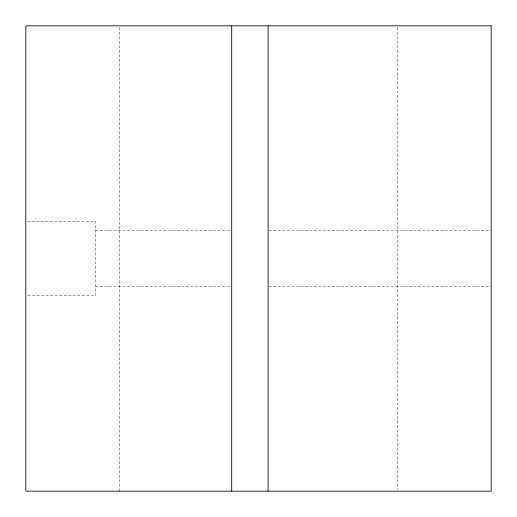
<?xml version="1.0" encoding="UTF-8"?>
<svg xmlns="http://www.w3.org/2000/svg" width="517" height="517" viewBox="0 0 517 517"><rect width="100%" height="100%" fill="white"/><g stroke="black" fill="none" stroke-linecap="round" stroke-linejoin="round"><path stroke-width="0.39" stroke-dasharray="2.58 1.94" d="M27.453 221.276L95.645 221.276L95.645 295.724L27.453 295.724M95.645 230.582L231.713 230.582M268.892 230.582L491.15 230.582M95.645 286.418L231.713 286.418M268.892 286.418L491.15 286.418M397.76 27.466L397.76 489.534M119.24 27.466L119.24 491.15"/><path stroke-width="0.78" d="M268.084 25.85L268.084 491.15M231.713 25.85L231.713 491.15M491.15 25.85L25.85 25.85L25.85 491.15L491.15 491.15L491.15 25.85"/></g></svg>
